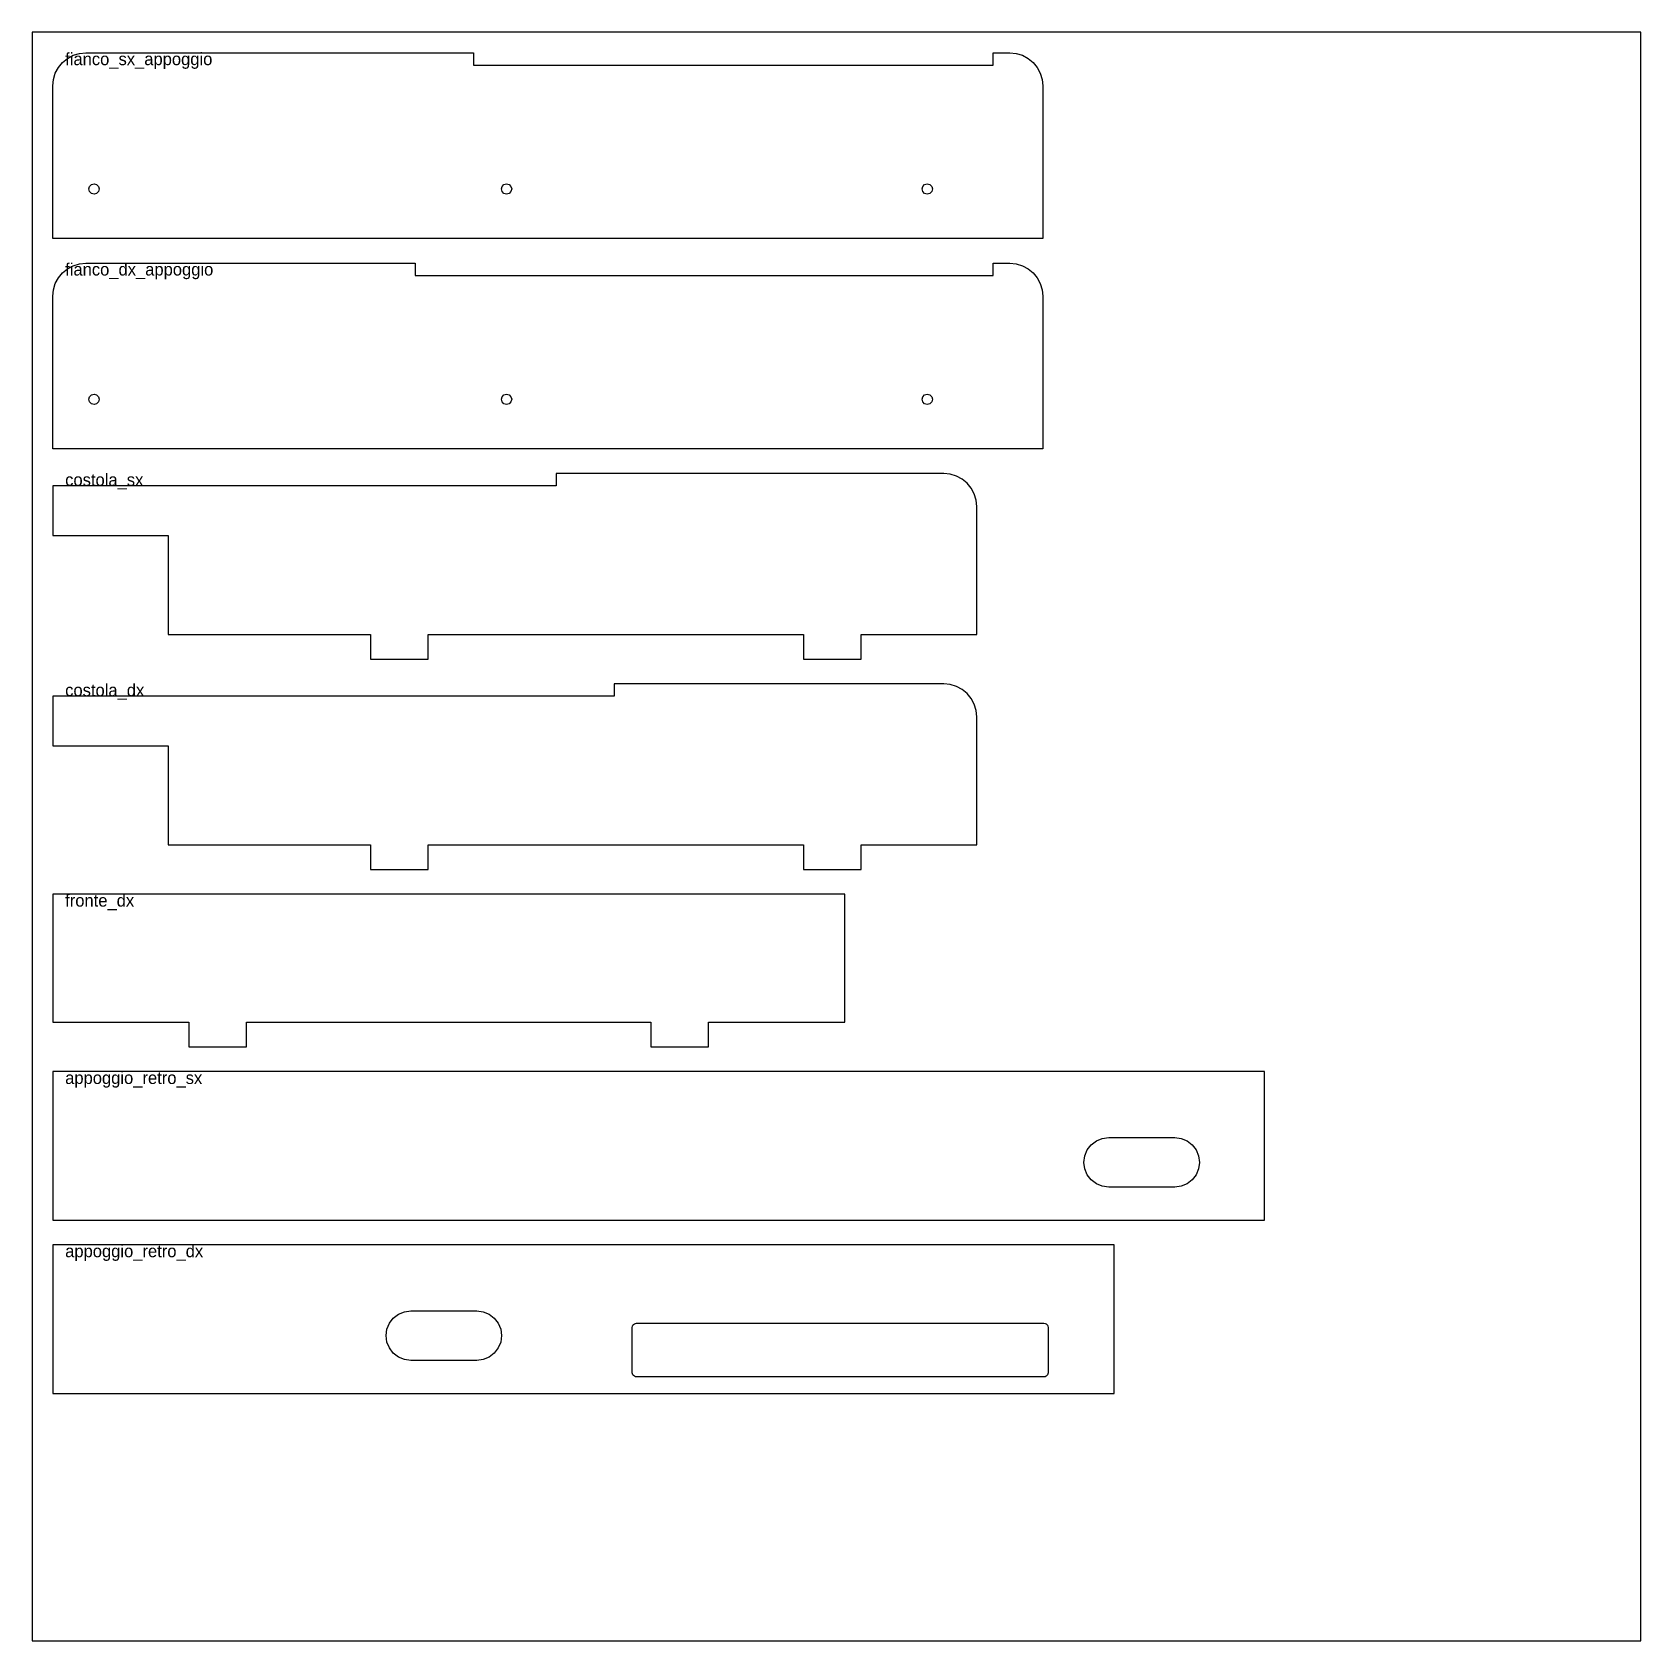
# Model space of a CAD drawing. Header units: millimetres. Extents: x 0 to 390, y 0 to 390.
import ezdxf

# ---------------------------------------------------------------- set-up
doc = ezdxf.new("R2010")
doc.units = ezdxf.units.MM
doc.layers.add('SEGNO', color=5, linetype='CONTINUOUS')
doc.layers.add('TAGLIO', color=1, linetype='CONTINUOUS')

msp = doc.modelspace()

# ---------------------------------------------------------------- linework, layer by layer
at = {"layer": 'SEGNO'}
msp.add_lwpolyline([(0, 0), (390, 0), (390, 390), (0, 390)], close=True, dxfattribs=at)
at = {"layer": 'TAGLIO'}
for points in [[(245, 340), (5, 340), (5, 377), (5.154, 378.561), (5.609, 380.061), (6.348, 381.445), (7.343, 382.657), (8.555, 383.652), (9.939, 384.391), (11.439, 384.846), (13, 385), (107, 385), (107, 382), (233, 382), (233, 385), (237, 385), (238.561, 384.846), (240.061, 384.391), (241.445, 383.652), (242.657, 382.657), (243.652, 381.445), (244.391, 380.061), (244.846, 378.561), (245, 377)], [(16.25, 352), (16.083, 351.375), (15.625, 350.917), (15, 350.75), (14.375, 350.917), (13.917, 351.375), (13.75, 352), (13.917, 352.625), (14.375, 353.083), (15, 353.25), (15.625, 353.083), (16.083, 352.625)], [(116.25, 352), (116.083, 351.375), (115.625, 350.917), (115, 350.75), (114.375, 350.917), (113.917, 351.375), (113.75, 352), (113.917, 352.625), (114.375, 353.083), (115, 353.25), (115.625, 353.083), (116.083, 352.625)], [(218.25, 352), (218.083, 351.375), (217.625, 350.917), (217, 350.75), (216.375, 350.917), (215.917, 351.375), (215.75, 352), (215.917, 352.625), (216.375, 353.083), (217, 353.25), (217.625, 353.083), (218.083, 352.625)], [(245, 289), (5, 289), (5, 326), (5.154, 327.561), (5.609, 329.061), (6.348, 330.445), (7.343, 331.657), (8.555, 332.652), (9.939, 333.391), (11.439, 333.846), (13, 334), (92.88, 334), (92.88, 331), (233, 331), (233, 334), (237, 334), (238.561, 333.846), (240.061, 333.391), (241.445, 332.652), (242.657, 331.657), (243.652, 330.445), (244.391, 329.061), (244.846, 327.561), (245, 326)], [(16.25, 301), (16.083, 300.375), (15.625, 299.917), (15, 299.75), (14.375, 299.917), (13.917, 300.375), (13.75, 301), (13.917, 301.625), (14.375, 302.083), (15, 302.25), (15.625, 302.083), (16.083, 301.625)], [(116.25, 301), (116.083, 300.375), (115.625, 299.917), (115, 299.75), (114.375, 299.917), (113.917, 300.375), (113.75, 301), (113.917, 301.625), (114.375, 302.083), (115, 302.25), (115.625, 302.083), (116.083, 301.625)], [(218.25, 301), (218.083, 300.375), (217.625, 299.917), (217, 299.75), (216.375, 299.917), (215.917, 300.375), (215.75, 301), (215.917, 301.625), (216.375, 302.083), (217, 302.25), (217.625, 302.083), (218.083, 301.625)], [(5, 268), (33, 268), (33, 244), (82, 244), (82, 238), (96, 238), (96, 244), (187, 244), (187, 238), (201, 238), (201, 244), (229, 244), (229, 275), (228.846, 276.561), (228.391, 278.061), (227.652, 279.445), (226.657, 280.657), (225.445, 281.652), (224.061, 282.391), (222.561, 282.846), (221, 283), (127, 283), (127, 280), (5, 280)], [(5, 217), (33, 217), (33, 193), (82, 193), (82, 187), (96, 187), (96, 193), (187, 193), (187, 187), (201, 187), (201, 193), (229, 193), (229, 224), (228.846, 225.561), (228.391, 227.061), (227.652, 228.445), (226.657, 229.657), (225.445, 230.652), (224.061, 231.391), (222.561, 231.846), (221, 232), (141.12, 232), (141.12, 229), (5, 229)], [(5, 150), (38, 150), (38, 144), (52, 144), (52, 150), (150, 150), (150, 144), (164, 144), (164, 150), (197, 150), (197, 181), (5, 181)], [(5, 102), (298.8, 102), (298.8, 138), (5, 138)], [(277, 122), (278.553, 121.796), (280, 121.196), (281.243, 120.243), (282.196, 119), (282.796, 117.553), (283, 116), (283, 116), (282.796, 114.447), (282.196, 113), (281.243, 111.757), (280, 110.804), (278.553, 110.204), (277, 110), (261, 110), (259.447, 110.204), (258, 110.804), (256.757, 111.757), (255.804, 113), (255.204, 114.447), (255, 116), (255, 116), (255.204, 117.553), (255.804, 119), (256.757, 120.243), (258, 121.196), (259.447, 121.796), (261, 122)], [(5, 60), (262.3, 60), (262.3, 96), (5, 96)], [(107.8, 80), (109.353, 79.796), (110.8, 79.196), (112.043, 78.243), (112.996, 77), (113.596, 75.553), (113.8, 74), (113.8, 74), (113.596, 72.447), (112.996, 71), (112.043, 69.757), (110.8, 68.804), (109.353, 68.204), (107.8, 68), (91.8, 68), (90.247, 68.204), (88.8, 68.804), (87.557, 69.757), (86.604, 71), (86.004, 72.447), (85.8, 74), (85.8, 74), (86.004, 75.553), (86.604, 77), (87.557, 78.243), (88.8, 79.196), (90.247, 79.796), (91.8, 80)], [(245.3, 77), (245.559, 76.966), (245.8, 76.866), (246.007, 76.707), (246.166, 76.5), (246.266, 76.259), (246.3, 76), (246.3, 65), (246.266, 64.741), (246.166, 64.5), (246.007, 64.293), (245.8, 64.134), (245.559, 64.034), (245.3, 64), (146.5, 64), (146.241, 64.034), (146, 64.134), (145.793, 64.293), (145.634, 64.5), (145.534, 64.741), (145.5, 65), (145.5, 76), (145.534, 76.259), (145.634, 76.5), (145.793, 76.707), (146, 76.866), (146.241, 76.966), (146.5, 77)]]:
    msp.add_lwpolyline(points, close=True, dxfattribs=at)

# ---------------------------------------------------------------- texts
at = {"layer": 'SEGNO'}
for s, p in [('fianco_sx_appoggio', (8, 382)), ('fianco_dx_appoggio', (8, 331)), ('costola_sx', (8, 280)), ('costola_dx', (8, 229)), ('fronte_dx', (8, 178)), ('appoggio_retro_sx', (8, 135)), ('appoggio_retro_dx', (8, 93))]:
    msp.add_text(s, height=3, dxfattribs=at).set_placement(p)

doc.saveas('drawing.dxf')
